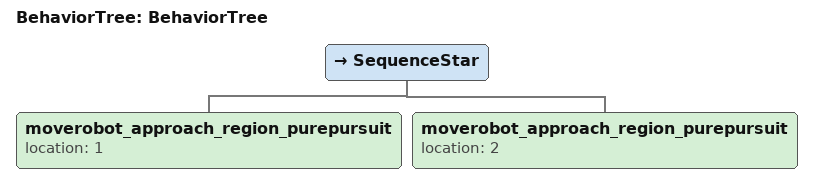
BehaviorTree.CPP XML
<root main_tree_to_execute="BehaviorTree">

    <BehaviorTree ID="BehaviorTree">
        <SequenceStar>
            <moverobot_approach_region_purepursuit  location="1"/>
            <moverobot_approach_region_purepursuit  location="2"/>
        </SequenceStar>
    </BehaviorTree>

</root>
